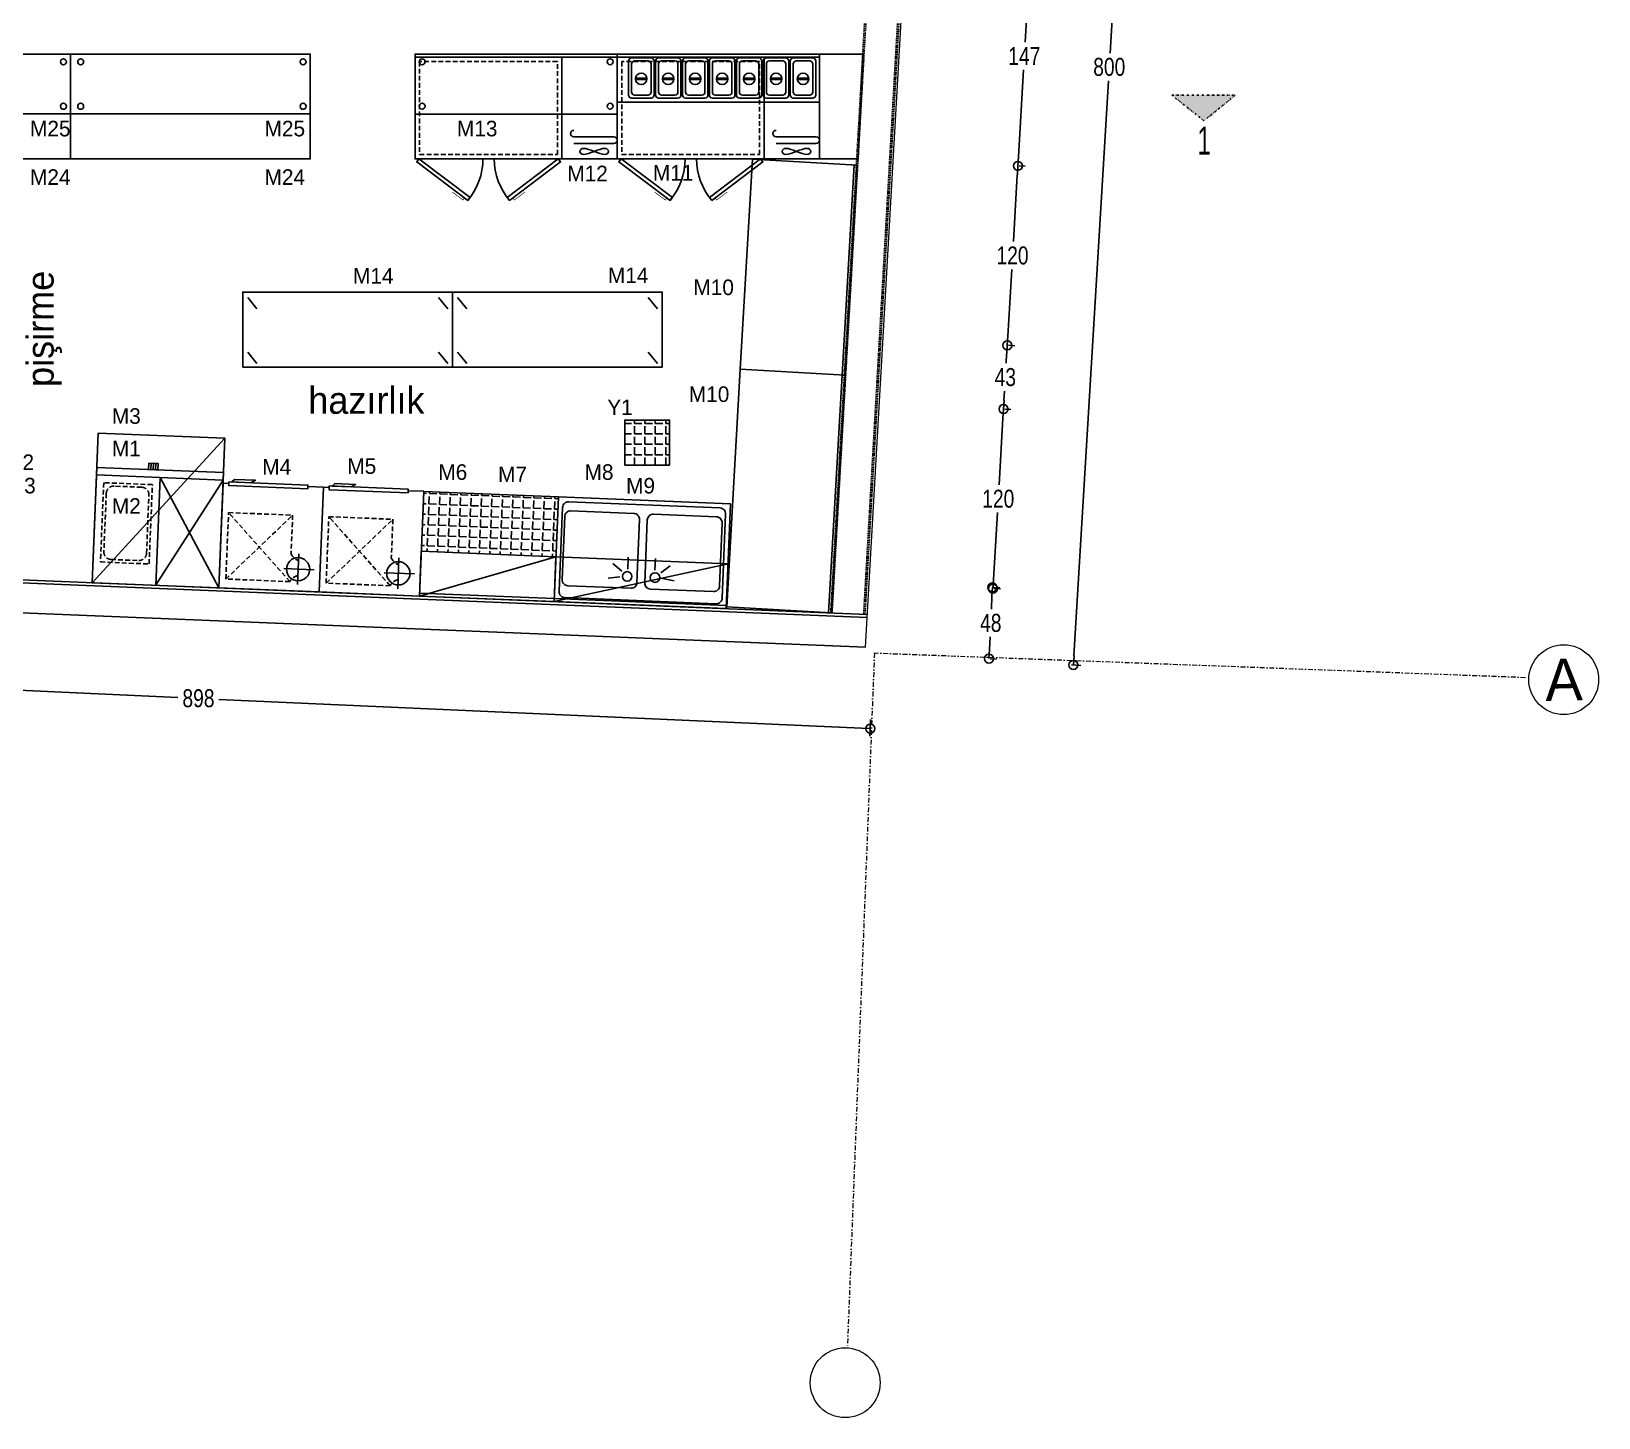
# Model space of a CAD drawing. Header units: millimetres. Extents: x 26282 to 30760, y 1404 to 4574.
# Drawn here: x 28615 to 29661, y 1404 to 2329 of the extents above; entities that cross this region are included whole.
import ezdxf
from ezdxf.enums import TextEntityAlignment as Align

# ---------------------------------------------------------------- set-up
doc = ezdxf.new("R2010")
doc.units = ezdxf.units.MM
doc.header["$LTSCALE"] = 0.25
doc.header["$PDMODE"] = 3
for name, pattern in [('DASHDOT', [25.4, 12.7, -6.35, 0, -6.35]), ('DASHED', [19.05, 12.7, -6.35]), ('DIVIDE', [1.25, 0.5, -0.25, 0, -0.25, 0, -0.25]), ('HIDDEN2', [4.7625, 3.175, -1.5875])]:
    doc.linetypes.add(name, pattern=pattern)
for name, color, linetype in [('002 Çizgi', 7, 'Continuous'), ('CIHAZ', 2, 'Continuous'), ('S2000-002 Çizgi', 7, 'Continuous'), ('SIVA (3RDF)', 181, 'Continuous')]:
    doc.layers.add(name, color=color, linetype=linetype)
for name, color, linetype, lineweight in [('AB-DUV', 4, 'Continuous', 50), ('AKS', 252, 'Continuous', 20), ('BB-OLCUdis', 135, 'Continuous', 20), ('DUVAR', 22, 'Continuous', 50), ('MERMER GOR (3RDF)', 123, 'Continuous', 13), ('MKAK4', 10, 'DASHDOT', 20), ('SECTION LINE (3RDF)', 40, 'DIVIDE', 25)]:
    doc.layers.add(name, color=color, linetype=linetype, lineweight=lineweight)
doc.styles.add('1-1-dim100', font='swissc.ttf', dxfattribs={"width": 0.75, "height": 25})
doc.styles.add('DR-ölçü', font='GOTHIC.TTF', dxfattribs={"width": 0.8})
doc.styles.get("Standard").update_dxf_attribs({"font": 'arial.ttf'})
doc.styles.add('TAKSİM', font='GOTHIC.TTF', dxfattribs={"height": 20})
doc.dimstyles.get("Standard").update_dxf_attribs({"dimtxt": 0.18, "dimasz": 0.18, "dimexe": 0.18, "dimexo": 0.0625, "dimgap": 0.09, "dimtad": 0, "dimtih": 1, "dimtoh": 1, "dimdec": 4, "dimzin": 0, "dimdsep": 46, "dimtxsty": 'Standard', "dimcen": 0.09, "dimadec": 0, "dimazin": 0, "dimtfac": 1, "dimtdec": 4, "dimtofl": 0, "dimtmove": 0, "dimatfit": 3, "dimfxl": 1, "dimtolj": 1, "dimtzin": 0, "dimarcsym": 0})

# ---------------------------------------------------------------- blocks, each defined once
blk = doc.blocks.new('_Origin')
at = {"color": 0, "linetype": 'ByBlock', "lineweight": -2}
blk.add_line((0, 0), (-1, 0), dxfattribs=at)
blk.add_circle((0, 0), 0.5, dxfattribs=at)
blk = doc.blocks.new('*D186')
at = {"layer": 'BB-OLCUdis', "color": 0, "lineweight": -2, "transparency": 16777216}
for p, q in [((28278.2, 1910.1), (28277.7, 1899.1)), ((28283.9, 1903.8), (28712.7, 1884.6)), ((29168.9, 1864.1), (28740.1, 1883.3)), ((29175.1, 1869.8), (29174.6, 1858.8))]:
    blk.add_line(p, q, dxfattribs=at)
at = {"layer": 'Defpoints', "color": 0, "transparency": 16777216}
for p in [(28280.2, 1954.5), (29177.1, 1914.3), (29174.9, 1863.8)]:
    blk.add_point(p, dxfattribs=at)
at = {"layer": 'BB-OLCUdis', "color": 0, "lineweight": -2, "transparency": 16777216, "xscale": 6, "yscale": 6, "zscale": 6}
for p, rotation in [((28277.9, 1904.1), 177.4307565167868), ((29174.9, 1863.8), 357.4307565167867)]:
    blk.add_blockref('_Origin', p, dxfattribs=dict(at, rotation=rotation))
at = {"layer": 'BB-OLCUdis', "color": 0, "transparency": 16777216, "insert": (28726.4, 1884), "char_height": 12, "attachment_point": 5, "style": 'DR-ölçü'}
blk.add_mtext('\\A1;898', dxfattribs=at)
blk = doc.blocks.new('_Dot')
at = {"color": 0, "linetype": 'ByBlock', "lineweight": -2}
blk.add_line((-0.5, 0), (-1, 0), dxfattribs=at)
at = {"color": 0, "linetype": 'ByBlock', "const_width": 0.5}
blk.add_lwpolyline([(-0.25, 0, 1), (0.25, 0, 1)], format="xyb", close=True, dxfattribs=at)
blk = doc.blocks.new('*D188')
at = {"layer": 'BB-OLCUdis', "color": 0, "lineweight": -2, "transparency": 16777216}
for p, q in [((29257.3, 1958), (29261.4, 1957.8)), ((29256.1, 1952.1), (29255.7, 1943.6)), ((29254.4, 1916.5), (29254.8, 1925)), ((29254.9, 1910.4), (29259.1, 1910.2))]:
    blk.add_line(p, q, dxfattribs=at)
at = {"layer": 'Defpoints', "color": 0, "transparency": 16777216}
for p in [(29180.1, 1961.9, 200), (29256.4, 1958.1), (29177.8, 1914.3, 200)]:
    blk.add_point(p, dxfattribs=at)
at = {"layer": 'BB-OLCUdis', "color": 0, "lineweight": -2, "transparency": 16777216, "xscale": 6, "yscale": 6, "zscale": 6}
for p, rotation in [((29256.4, 1958.1), 87.16790266608095), ((29254.1, 1910.5), 267.167902666081)]:
    blk.add_blockref('_Origin', p, dxfattribs=dict(at, rotation=rotation))
at = {"layer": 'BB-OLCUdis', "color": 0, "transparency": 16777216, "insert": (29255.3, 1934.3), "char_height": 12, "attachment_point": 5, "style": 'DR-ölçü'}
blk.add_mtext('\\A1;48', dxfattribs=at)
blk = doc.blocks.new('*D189')
at = {"layer": 'BB-OLCUdis', "color": 0, "lineweight": -2, "transparency": 16777216}
for p, q in [((29274.2, 2239.5), (29278.3, 2239.2)), ((29273, 2233.5), (29270.4, 2188.9)), ((29266.7, 2125.7), (29269.3, 2170.3)), ((29267.1, 2119.7), (29271.3, 2119.4))]:
    blk.add_line(p, q, dxfattribs=at)
at = {"layer": 'Defpoints', "color": 0, "transparency": 16777216}
for p in [(29197.1, 2244, 200), (29273.4, 2239.5), (29190, 2124.2, 200)]:
    blk.add_point(p, dxfattribs=at)
at = {"layer": 'BB-OLCUdis', "color": 0, "lineweight": -2, "transparency": 16777216}
for p, xscale, yscale, zscale, rotation in [((29273.4, 2239.5), 6.000000000000001, 6.000000000000001, 6.000000000000001, 86.62704492228328), ((29266.3, 2119.7), 5.999999999999999, 5.999999999999999, 5.999999999999999, 266.6270449222833)]:
    blk.add_blockref('_Origin', p, dxfattribs=dict(at, xscale=xscale, yscale=yscale, zscale=zscale, rotation=rotation))
at = {"layer": 'BB-OLCUdis', "color": 0, "transparency": 16777216, "insert": (29269.8, 2179.6), "char_height": 12, "attachment_point": 5, "style": 'DR-ölçü'}
blk.add_mtext('\\A1;120', dxfattribs=at)
blk = doc.blocks.new('*D190')
at = {"layer": 'BB-OLCUdis', "color": 0, "lineweight": -2, "transparency": 16777216}
for p, q in [((29282.8, 2386.1), (29287, 2385.8)), ((29281.6, 2380.1), (29278.2, 2322.1)), ((29273.7, 2245.5), (29277.1, 2303.5)), ((29274.2, 2239.5), (29278.3, 2239.2))]:
    blk.add_line(p, q, dxfattribs=at)
at = {"layer": 'Defpoints', "color": 0, "transparency": 16777216}
for p in [(29205.5, 2390.6, 200), (29282, 2386.1), (29197.1, 2244, 200)]:
    blk.add_point(p, dxfattribs=at)
at = {"layer": 'BB-OLCUdis', "color": 0, "lineweight": -2, "transparency": 16777216}
for p, xscale, yscale, zscale, rotation in [((29282, 2386.1), 6.000000000000001, 6.000000000000001, 6.000000000000001, 86.62704492228328), ((29273.4, 2239.5), 5.999999999999999, 5.999999999999999, 5.999999999999999, 266.6270449222833)]:
    blk.add_blockref('_Origin', p, dxfattribs=dict(at, xscale=xscale, yscale=yscale, zscale=zscale, rotation=rotation))
at = {"layer": 'BB-OLCUdis', "color": 0, "transparency": 16777216, "insert": (29277.7, 2312.8), "char_height": 12, "attachment_point": 5, "style": 'DR-ölçü'}
blk.add_mtext('\\A1;147', dxfattribs=at)
blk = doc.blocks.new('*D193')
at = {"layer": 'BB-OLCUdis', "color": 0, "lineweight": -2, "transparency": 16777216}
for p, q in [((29357.1, 2704.8), (29363.4, 2704.4)), ((29358, 2698.7), (29335, 2314.8)), ((29310.8, 1912.3), (29333.9, 2296.2)), ((29309.2, 1906.4), (29315.5, 1906))]:
    blk.add_line(p, q, dxfattribs=at)
at = {"layer": 'Defpoints', "color": 0, "transparency": 16777216}
for p in [(29225.5, 2712.7, 200), (29358.4, 2704.7), (29177.6, 1914.3, 200)]:
    blk.add_point(p, dxfattribs=at)
at = {"layer": 'BB-OLCUdis', "color": 0, "lineweight": -2, "transparency": 16777216, "xscale": 6, "yscale": 6, "zscale": 6}
for p, rotation in [((29358.4, 2704.7), 86.56592666609255), ((29310.5, 1906.3), 266.5659266660925)]:
    blk.add_blockref('_Origin', p, dxfattribs=dict(at, rotation=rotation))
at = {"layer": 'BB-OLCUdis', "color": 0, "transparency": 16777216, "insert": (29334.4, 2305.5), "char_height": 12, "attachment_point": 5, "style": 'DR-ölçü'}
blk.add_mtext('\\A1;800', dxfattribs=at)
blk = doc.blocks.new('*D194')
at = {"layer": 'BB-OLCUdis', "color": 0, "lineweight": -2, "transparency": 16777216}
for p, q in [((29265.9, 2113.7), (29265.6, 2107.7)), ((29267.1, 2119.7), (29271.3, 2119.4)), ((29264.1, 2083.1), (29264.5, 2089.1)), ((29264.6, 2077.1), (29268.8, 2076.8))]:
    blk.add_line(p, q, dxfattribs=at)
at = {"layer": 'Defpoints', "color": 0, "transparency": 16777216}
for p in [(29190, 2124.2, 200), (29266.3, 2119.7), (29187.5, 2081.6, 200)]:
    blk.add_point(p, dxfattribs=at)
at = {"layer": 'BB-OLCUdis', "color": 0, "lineweight": -2, "transparency": 16777216}
for p, xscale, yscale, zscale, rotation in [((29266.3, 2119.7), 6.000000000000001, 6.000000000000001, 6.000000000000001, 86.62704492228328), ((29263.8, 2077.1), 5.999999999999999, 5.999999999999999, 5.999999999999999, 266.6270449222833)]:
    blk.add_blockref('_Origin', p, dxfattribs=dict(at, xscale=xscale, yscale=yscale, zscale=zscale, rotation=rotation))
at = {"layer": 'BB-OLCUdis', "color": 0, "transparency": 16777216, "insert": (29265, 2098.4), "char_height": 12, "attachment_point": 5, "style": 'DR-ölçü'}
blk.add_mtext('\\A1;43', dxfattribs=at)
blk = doc.blocks.new('*D195')
at = {"layer": 'BB-OLCUdis', "color": 0, "lineweight": -2, "transparency": 16777216}
for p, q in [((29264.6, 2077.1), (29268.8, 2076.8)), ((29263.4, 2071.1), (29260.8, 2026.5)), ((29257.1, 1963.3), (29259.7, 2008)), ((29257.6, 1957.3), (29261.7, 1957))]:
    blk.add_line(p, q, dxfattribs=at)
at = {"layer": 'Defpoints', "color": 0, "transparency": 16777216}
for p in [(29187.5, 2081.6, 200), (29263.8, 2077.1), (29180.1, 1961.9, 200)]:
    blk.add_point(p, dxfattribs=at)
at = {"layer": 'BB-OLCUdis', "color": 0, "lineweight": -2, "transparency": 16777216}
for p, xscale, yscale, zscale, rotation in [((29263.8, 2077.1), 6.000000000000001, 6.000000000000001, 6.000000000000001, 86.62704492228328), ((29256.7, 1957.3), 5.999999999999999, 5.999999999999999, 5.999999999999999, 266.6270449222833)]:
    blk.add_blockref('_Origin', p, dxfattribs=dict(at, xscale=xscale, yscale=yscale, zscale=zscale, rotation=rotation))
at = {"layer": 'BB-OLCUdis', "color": 0, "transparency": 16777216, "insert": (29260.3, 2017.2), "char_height": 12, "attachment_point": 5, "style": 'DR-ölçü'}
blk.add_mtext('\\A1;120', dxfattribs=at)
blk = doc.blocks.new('A$C5C8959E4')
at = {"layer": 'SECTION LINE (3RDF)', "ltscale": 25}
h = blk.add_hatch(color=256, dxfattribs=at)
h.dxf.hatch_style = 1
h.paths.add_polyline_path([(31.2, 0), (27.2, 26.6), (0, 28.4)])
at = {"layer": 'SECTION LINE (3RDF)', "ltscale": 10}
blk.add_lwpolyline([(31.2, 0), (27.2, 26.6), (0, 28.4)], close=True, dxfattribs=at)
blk = doc.blocks.new('A$C5B5611F4')
at = {"layer": 'CIHAZ', "color": 1}
for p, q in [((14.7, 68.5), (14.7, 47.9)), ((24.1, 58.2), (4, 58.2))]:
    blk.add_line(p, q, dxfattribs=at)
at = {"layer": 'CIHAZ', "color": 5, "linetype": 'DASHED'}
for p, q in [((19.8, 66.7), (62.6, 22.3)), ((62.6, 66.7), (19.8, 22.3))]:
    blk.add_line(p, q, dxfattribs=at)
at = {"layer": 'CIHAZ', "color": 5}
for points in [[(63.2, 1.8), (10.4, 1.8), (10.4, 4.3), (63.2, 4.3)], [(61.2, 1.8), (48.6, 1.8), (45.6, 0), (59.6, 0)]]:
    blk.add_lwpolyline(points, close=True, dxfattribs=at)
at = {"layer": 'CIHAZ', "color": 1}
blk.add_circle((14.7, 58.2), 7.76, dxfattribs=at)
at = {"layer": 'S2000-002 Çizgi', "linetype": 'DASHED'}
for p, q in [((19.8, 66.7), (62.6, 66.7)), ((62.6, 66.7), (62.6, 22.3)), ((19.8, 22.3), (19.8, 48.1)), ((62.6, 22.3), (19.8, 22.3))]:
    blk.add_line(p, q, dxfattribs=at)
at = {"layer": 'S2000-002 Çizgi'}
blk.add_lwpolyline([(10.4, 2.8), (0, 2.8), (0, 72.8), (67, 72.8), (67, 2.8), (63.2, 2.8)], dxfattribs=at)
at = {"layer": 'S2000-002 Çizgi', "linetype": 'DASHED'}
for centre, radius, start, end in [((11.6, 71.2), 9.4, 291.2079, 330.9566), ((11, 43), 10.2, 29.6907, 66.7752)]:
    blk.add_arc(centre, radius, start, end, dxfattribs=at)
blk = doc.blocks.new('A$C01E77913')
at = {"layer": 'S2000-002 Çizgi'}
for points in [[(2, 26.8), (15, 26.8, -0.414214), (17, 24.8), (17, 2, -0.414214), (15, 0), (2, 0, -0.414214), (0, 2), (0, 24.8, -0.414214)], [(4, 24.8), (13, 24.8, -0.414214), (15, 22.8), (15, 4, -0.414214), (13, 2), (4, 2, -0.414214), (2, 4), (2, 22.8, -0.414214)]]:
    blk.add_lwpolyline(points, format="xyb", close=True, dxfattribs=at)
blk.add_lwpolyline([(4.7, 14.3), (12.2, 14.3), (12.2, 13.5), (4.7, 13.5)], close=True, dxfattribs=at)
blk.add_circle((8.5, 13.9), 3.82, dxfattribs=at)
blk = doc.blocks.new('A$C3596506F')
at = {"layer": '002 Çizgi', "color": 7}
for p, q in [((31, 127.7), (30.8, 126.6)), ((30.8, 126.6), (31, 125.1)), ((31.5, 128.5), (31, 127.7)), ((32.1, 129), (31.5, 128.5)), ((32.8, 129.2), (32.1, 129)), ((33.6, 129), (32.8, 129.2)), ((34.2, 128.5), (33.6, 129)), ((34.7, 127.7), (34.2, 128.5)), ((34.8, 126.6), (34.7, 127.7)), ((34.7, 125.1), (34.8, 126.6)), ((38.2, 106), (38.2, 132.7)), ((42.5, 132.7), (42.5, 106)), ((95.8, 135), (95.8, 0)), ((31, 125.1), (31.5, 123.4)), ((31, 114.1), (31.5, 115.8)), ((31.5, 123.4), (32.1, 121.5)), ((31.5, 115.8), (32.1, 117.6)), ((32.1, 121.5), (32.8, 119.6)), ((32.1, 117.6), (32.8, 119.6)), ((32.8, 119.6), (33.6, 121.5)), ((32.8, 119.6), (33.6, 117.6)), ((33.6, 121.5), (34.2, 123.4)), ((33.6, 117.6), (34.2, 115.8)), ((34.2, 123.4), (34.7, 125.1)), ((34.2, 115.8), (34.7, 114.1)), ((30.8, 112.6), (31, 114.1)), ((31, 111.5), (30.8, 112.6)), ((31.5, 110.7), (31, 111.5)), ((32.1, 110.2), (31.5, 110.7)), ((32.8, 110), (32.1, 110.2)), ((33.6, 110.2), (32.8, 110)), ((34.2, 110.7), (33.6, 110.2)), ((34.7, 111.5), (34.2, 110.7)), ((34.7, 114.1), (34.8, 112.6)), ((34.8, 112.6), (34.7, 111.5))]:
    blk.add_line(p, q, dxfattribs=at)
for points in [[(27.8, 135), (97.8, 135), (97.8, 0), (27.8, 0)], [(65.8, 0), (65.8, 135), (97.8, 135), (97.8, 0)], [(0, 63), (25.8, 97.1), (27.8, 95.6), (2, 61.5)], [(0, 35.2), (25.8, 1.1), (27.8, 2.6), (2, 36.8)]]:
    blk.add_lwpolyline(points, close=True, dxfattribs=at)
blk.add_lwpolyline([(95.8, 98), (27.8, 98)], dxfattribs=at)
at = {"layer": '002 Çizgi', "color": 7, "linetype": 'DASHED'}
blk.add_lwpolyline([(92.8, 95), (92.8, 3), (30.8, 3), (30.8, 95)], close=True, dxfattribs=at)
at = {"layer": '002 Çizgi', "color": 7, "const_width": 0.428}
for points in [[(1.7, 65.3), (0.4, 66.3), (4.6, 71.9), (5.7, 73.4)], [(1.7, 33), (0.4, 32), (4.6, 26.3), (5.7, 24.9)]]:
    blk.add_lwpolyline(points, dxfattribs=at)
at = {"layer": '002 Çizgi', "color": 7}
for centre, radius, start, end in [((40.3, 132.7), 2.17, 0, 180), ((44.7, 106), 2.17, 180, 0), ((27.8, 95.6), 42.7, 229.4908, 270), ((27.8, 2.6), 42.7, 90, 130.5092)]:
    blk.add_arc(centre, radius, start, end, dxfattribs=at)
at = {"layer": '002 Çizgi', "color": 7, "rotation": 90}
for p in [(95.2, 115.5), (95.2, 97.5), (95.2, 79.5), (95.2, 61.5), (95.2, 43.5), (95.2, 25.5), (95.2, 7.5)]:
    blk.add_blockref('A$C01E77913', p, dxfattribs=at)
blk = doc.blocks.new('A$C493F58BE')
at = {"layer": 'S2000-002 Çizgi'}
for p, q in [((40, 115), (70, 0)), ((47.9, 70.3), (42.9, 76.4)), ((51.7, 71.6), (52.9, 79.4)), ((46.3, 66.4), (38.4, 66.4)), ((46.3, 48.2), (38.4, 48.2)), ((47.9, 44.3), (42.9, 38.2)), ((51.7, 43.1), (52.9, 35.3))]:
    blk.add_line(p, q, dxfattribs=at)
for points in [[(0, 115), (0, 0), (70, 0), (70, 115)], [(40, 0), (70, 0), (70, 115), (40, 115)], [(68, 115), (68, 0), (70, 0), (70, 115)]]:
    blk.add_lwpolyline(points, close=True, dxfattribs=at)
for points in [[(3, 108), (3, 7, 0.414214), (7, 3), (63, 3, 0.414214), (67, 7), (67, 108, 0.414214), (63, 112), (7, 112, 0.414214)], [(9, 105.9), (9, 63.9, 0.414214), (13, 59.9), (55, 59.9, 0.414214), (59, 63.9), (59, 105.9, 0.414214), (55, 109.9), (13, 109.9, 0.414214)], [(9, 50.7), (9, 8.7, 0.414214), (13, 4.7), (55, 4.7, 0.414214), (59, 8.7), (59, 50.7, 0.414214), (55, 54.7), (13, 54.7, 0.414214)]]:
    blk.add_lwpolyline(points, format="xyb", close=True, dxfattribs=at)
for centre in [(51.2, 66.6), (51.2, 48)]:
    blk.add_circle(centre, 3.19, dxfattribs=at)
blk = doc.blocks.new('A$C6B106424')
at = {"layer": 'S2000-002 Çizgi'}
h = blk.add_hatch(dxfattribs=at)
h.set_pattern_fill('LINE', color=256, scale=0.5, angle=90, style=0)
h.set_pattern_definition([(90, (-1215.703, -3768.8105), (-1.5875, 1e-16), [])])
h.paths.add_polyline_path([(50.1, 4.3), (43.9, 4.3), (43.9, 0), (50.1, 0)])
for p, q in [((0, 9.3), (42.4, 81.4)), ((0, 81.4), (42.2, 9.3)), ((42.2, 81.4), (42.2, 9.3)), ((0, 9.3), (84.7, 9.3))]:
    blk.add_line(p, q, dxfattribs=at)
for points in [[(0, 4.3), (84.7, 4.3), (84.7, 81.4), (0, 81.4)], [(50.1, 0), (43.9, 0), (43.9, 4.3), (50.1, 4.3)]]:
    blk.add_lwpolyline(points, close=True, dxfattribs=at)
at = {"layer": 'S2000-002 Çizgi', "linetype": 'DASHED'}
blk.add_lwpolyline([(47.2, 67.3), (47.2, 14.3), (79.7, 14.3), (79.7, 67.3)], close=True, dxfattribs=at)
blk.add_lwpolyline([(49.2, 60.3), (49.2, 21.3, 0.414214), (54.2, 16.3), (72.7, 16.3, 0.414214), (77.7, 21.3), (77.7, 60.3, 0.414214), (72.7, 65.3), (54.2, 65.3, 0.414214)], format="xyb", close=True, dxfattribs=at)
blk = doc.blocks.new('A$C6D360DA6')
at = {"layer": '002 Çizgi', "color": 7}
for p, q in [((135, 95.8), (0, 95.8)), ((132.7, 42.5), (106, 42.5)), ((106, 38.2), (132.7, 38.2)), ((110.2, 33.6), (110, 32.8)), ((110, 32.8), (110.2, 32.1)), ((110.7, 34.2), (110.2, 33.6)), ((110.2, 32.1), (110.7, 31.5)), ((111.5, 34.7), (110.7, 34.2)), ((110.7, 31.5), (111.5, 31)), ((112.6, 34.8), (111.5, 34.7)), ((114.1, 34.7), (112.6, 34.8)), ((115.8, 34.2), (114.1, 34.7)), ((114.1, 31), (115.8, 31.5)), ((117.6, 33.6), (115.8, 34.2)), ((115.8, 31.5), (117.6, 32.1)), ((119.6, 32.8), (117.6, 33.6)), ((117.6, 32.1), (119.6, 32.8)), ((119.6, 32.8), (121.5, 33.6)), ((121.5, 32.1), (119.6, 32.8)), ((121.5, 33.6), (123.4, 34.2)), ((123.4, 31.5), (121.5, 32.1)), ((123.4, 34.2), (125.1, 34.7)), ((125.1, 31), (123.4, 31.5)), ((125.1, 34.7), (126.6, 34.8)), ((126.6, 34.8), (127.7, 34.7)), ((127.7, 34.7), (128.5, 34.2)), ((128.5, 31.5), (127.7, 31)), ((128.5, 34.2), (129, 33.6)), ((129, 32.1), (128.5, 31.5)), ((129, 33.6), (129.2, 32.8)), ((129.2, 32.8), (129, 32.1)), ((111.5, 31), (112.6, 30.8)), ((112.6, 30.8), (114.1, 31)), ((126.6, 30.8), (125.1, 31)), ((127.7, 31), (126.6, 30.8))]:
    blk.add_line(p, q, dxfattribs=at)
for points in [[(135, 27.8), (135, 97.8), (0, 97.8), (0, 27.8)], [(35.2, 0), (1.1, 25.8), (2.6, 27.8), (36.8, 2)], [(63, 0), (97.1, 25.8), (95.6, 27.8), (61.5, 2)]]:
    blk.add_lwpolyline(points, close=True, dxfattribs=at)
blk.add_lwpolyline([(98, 95.8), (98, 27.8)], dxfattribs=at)
at = {"layer": '002 Çizgi', "color": 7, "linetype": 'DASHED'}
blk.add_lwpolyline([(95, 92.8), (3, 92.8), (3, 30.8), (95, 30.8)], close=True, dxfattribs=at)
at = {"layer": '002 Çizgi', "color": 7, "const_width": 0.428}
for points in [[(33, 1.7), (32, 0.4), (26.3, 4.6), (24.9, 5.7)], [(65.3, 1.7), (66.3, 0.4), (71.9, 4.6), (73.4, 5.7)]]:
    blk.add_lwpolyline(points, dxfattribs=at)
at = {"layer": '002 Çizgi', "color": 7}
for centre, radius, start, end in [((106, 44.7), 2.17, 90, 270), ((132.7, 40.3), 2.17, 270, 90), ((2.6, 27.8), 42.7, 319.4908, 0), ((95.6, 27.8), 42.7, 180, 220.5092)]:
    blk.add_arc(centre, radius, start, end, dxfattribs=at)
at = {"layer": 'S2000-002 Çizgi'}
blk.add_lwpolyline([(135, 97.8), (135, 57.8), (0, 57.8), (0, 97.8)], close=True, dxfattribs=at)
for centre in [(4.7, 92.7), (130.2, 92.7), (4.7, 63), (130.2, 63)]:
    blk.add_circle(centre, 1.97, dxfattribs=at)

msp = doc.modelspace()

# ---------------------------------------------------------------- hatches: boundary and pattern name
at = {"ltscale": 0.25}
h = msp.add_hatch(dxfattribs=at)
h.set_pattern_fill('ANGLE', color=256)
h.set_pattern_definition([(0, (29.613, 0), (0, 6.985), [5.08, -1.905]), (90, (29.613, 0), (-6.985, 4e-16), [5.08, -1.905])])
h.paths.add_polyline_path([(29040.913, 2069.778), (29010.913, 2069.778), (29010.913, 2039.778), (29040.913, 2039.778)])
h = msp.add_hatch()
h.set_pattern_fill('ANGLE', color=256, angle=-2.342331)
h.set_pattern_definition([(357.65767, (21570.463, -1168.6786), (0.285477, 6.979164), [5.08, -1.905]), (87.65767, (21570.463, -1168.6786), (-6.979164, 0.285477), [5.08, -1.905])])
h.paths.add_polyline_path([(28875.14, 1982.225), (28965.064, 1978.546), (28966.699, 2018.513), (28876.774, 2022.191)])

# ---------------------------------------------------------------- linework, layer by layer
for p, q in [((28759.358, 2151.594), (28765.438, 2144.099)), ((28886.695, 2151.594), (28892.774, 2144.099)), ((28899.358, 2151.594), (28905.438, 2144.099)), ((29026.695, 2151.594), (29032.774, 2144.099)), ((28759.358, 2115.083), (28765.438, 2107.588)), ((28886.695, 2115.083), (28892.774, 2107.588)), ((28899.358, 2115.083), (28905.438, 2107.588)), ((29026.695, 2115.083), (29032.774, 2107.588)), ((28655.396, 1961.188, 5.126), (28744.097, 2057.671, 5.126))]:
    msp.add_line(p, q, dxfattribs=at)
msp.add_line((28965.064, 1978.546, 5.126), (28873.913, 1952.25, 5.126))
for points, elevation in [([(29140.987, 2314.124), (29140.987, 2244.124), (29166.75, 2244.124), (29170.135, 2314.124)], -5.126), ([(28655.396, 1961.188), (28740.01, 1957.755), (28744.097, 2057.671), (28659.483, 2061.104)], 5.126)]:
    msp.add_lwpolyline(points, close=True, dxfattribs=dict(at, elevation=elevation))
at = {"elevation": 5.126}
for points in [[(29088.11, 2103.74), (29096.145, 2244.049), (29166.031, 2240.046), (29157.996, 2099.738)], [(29155.999, 2099.853), (29164.034, 2240.161), (29166.031, 2240.046), (29157.996, 2099.738)], [(29079.02, 1944.998), (29088.11, 2103.74), (29157.996, 2099.738), (29148.905, 1940.996)], [(29146.908, 1941.11), (29155.999, 2099.853), (29157.996, 2099.738), (29148.905, 1940.996)], [(28876.774, 2022.191), (28873.913, 1952.25), (28963.838, 1948.571), (28966.699, 2018.513)], [(28873.913, 1952.25), (28963.838, 1948.571), (28965.064, 1978.546), (28875.14, 1982.225)], [(28873.995, 1954.248), (28873.913, 1952.25), (28963.838, 1948.571), (28963.92, 1950.57)]]:
    msp.add_lwpolyline(points, close=True, dxfattribs=at)
at = {"ltscale": 0.25}
for points in [[(28755.997, 2105.179), (28895.997, 2105.179), (28895.997, 2155.179), (28755.997, 2155.179)], [(28895.997, 2105.179), (29035.997, 2105.179), (29035.997, 2155.179), (28895.997, 2155.179)], [(29010.913, 2039.778), (29040.913, 2039.778), (29040.913, 2069.778), (29010.913, 2069.778)]]:
    msp.add_lwpolyline(points, close=True, dxfattribs=at)
at = {"layer": 'AB-DUV', "linetype": 'HIDDEN2'}
for p, q in [((29148.905, 1940.996, 5.126), (29192.846, 2708.289, 5.126)), ((29170.89, 1940.097, 5.126), (29214.882, 2708.289, 5.126))]:
    msp.add_line(p, q, dxfattribs=at)
at = {"layer": 'AKS', "ltscale": 0.01}
for centre in [(29637.775, 1896.47), (29637.775, 1896.47), (29158.109, 1427.084), (29158.109, 1427.084)]:
    msp.add_circle(centre, 23.314, dxfattribs=at)
at = {"layer": 'DUVAR', "lineweight": -2, "ltscale": 100}
for p, q in [((28280.169, 1974.529), (29172.774, 1938.018)), ((28278.581, 1954.546), (29171.631, 1918.054))]:
    msp.add_line(p, q, dxfattribs=at)
at = {"layer": 'MERMER GOR (3RDF)'}
msp.add_line((29171.631, 1918.054, 5.126), (29216.885, 2708.289, 5.126), dxfattribs=at)
at = {"layer": 'MKAK4', "lineweight": 0}
for p, q in [((29177.629, 1914.279), (29159.565, 1450.353)), ((29177.13, 1914.298), (29614.507, 1897.926))]:
    msp.add_line(p, q, dxfattribs=at)
at = {"layer": 'S2000-002 Çizgi', "elevation": -5.126}
for points in [[(28640.987, 2314.124), (28640.987, 2244.124), (28480.987, 2244.124), (28480.987, 2314.124)], [(28480.987, 2314.124), (28480.987, 2274.124), (28640.987, 2274.124), (28640.987, 2314.124)], [(28800.987, 2314.124), (28800.987, 2244.124), (28640.987, 2244.124), (28640.987, 2314.124)], [(28640.987, 2314.124), (28640.987, 2274.124), (28800.987, 2274.124), (28800.987, 2314.124)]]:
    msp.add_lwpolyline(points, close=True, dxfattribs=at)
at = {"layer": 'S2000-002 Çizgi'}
for centre in [(28636.234, 2308.983, -5.126), (28647.739, 2308.983, -5.126), (28796.234, 2308.983, -5.126), (28636.234, 2279.264, -5.126), (28647.739, 2279.264, -5.126), (28796.234, 2279.264, -5.126)]:
    msp.add_circle(centre, 1.973, dxfattribs=at)
at = {"layer": 'SIVA (3RDF)', "ltscale": 0.25}
msp.add_line((28282.376, 1976.441), (29172.888, 1940.015), dxfattribs=at)

# ---------------------------------------------------------------- block references
at = {"ltscale": 0.25}
msp.add_blockref('A$C6D360DA6', (28870.987, 2216.308, -5.126), dxfattribs=at)
at = {"xscale": -1, "rotation": 270}
msp.add_blockref('A$C3596506F', (29005.987, 2216.308, -5.126), dxfattribs=at)
at = {"rotation": 267.6576687961815}
msp.add_blockref('A$C493F58BE', (28966.699, 2018.513, 5.126), dxfattribs=at)
at = {"layer": 'S2000-002 Çizgi'}
for name, p, rotation in [('A$C6B106424', (28743.35, 2039.013, 5.126), 177.6576687961814), ('A$C5B5611F4', (28809.945, 2027.741, 5.126), 177.6576687961815), ('A$C5B5611F4', (28876.889, 2025.003, 5.126), 177.6576687961815)]:
    msp.add_blockref(name, p, dxfattribs=dict(at, rotation=rotation))
at = {"layer": 'SECTION LINE (3RDF)', "ltscale": 10, "xscale": -1, "rotation": 137.6872618347402}
msp.add_blockref('A$C5C8959E4', (29395.386, 2307.585), dxfattribs=at)

# ---------------------------------------------------------------- texts
at = {"style": 'TAKSİM'}
for s, height, p in [('M25', 10.4, (28613.943, 2259.18)), ('M25', 10.4, (28770.515, 2259.18)), ('M13', 10.4, (28898.925, 2259.205)), ('M12', 10.4, (28972.593, 2229.204)), ('M11', 10.4, (29029.749, 2229.684)), ('M24', 10.4, (28613.943, 2226.809)), ('M24', 10.4, (28770.515, 2226.809)), ('M14', 10.4, (28829.543, 2160.819)), ('M14', 10.4, (28999.718, 2161.198)), ('M10', 10.4, (29056.768, 2153.227)), ('hazırlık', 18, (28799.699, 2073.967)), ('Y1', 10.4, (28999.289, 2073.093)), ('M10', 10.4, (29053.729, 2081.864)), ('M3', 10.4, (28668.579, 2067.272)), ('M1', 10.4, (28668.579, 2045.607)), ('M22', 10.4, (28589.607, 2036.432)), ('M4', 10.4, (28768.966, 2033.362)), ('M5', 10.4, (28825.758, 2033.833)), ('M6', 10.4, (28886.521, 2029.86)), ('M8', 10.4, (28984.144, 2029.86)), ('M23', 10.4, (28590.721, 2020.837)), ('M7', 10.4, (28926.406, 2028.342)), ('M9', 10.4, (29011.874, 2020.75)), ('M2', 10.4, (28668.579, 2007.223))]:
    msp.add_text(s, height=height, dxfattribs=at).set_placement(p)
msp.add_text('pişirme', height=18, rotation=90, dxfattribs=at).set_placement((28629.711, 2091.882, -5.126))
at = {"layer": 'AKS', "style": 'DR-ölçü'}
msp.add_text('A', height=28, rotation=1.504255, dxfattribs=at).set_placement((29637.775, 1896.47), align=Align.MIDDLE_CENTER)
at = {"layer": 'SECTION LINE (3RDF)', "ltscale": 10, "style": '1-1-dim100', "width": 0.75}
msp.add_text('1', height=18.75, rotation=359.955931, dxfattribs=at).set_placement((29393.281, 2247.011))

# ---------------------------------------------------------------- dimensions: what is measured, and where the dimension line sits
at = {"layer": 'BB-OLCUdis'}
for p1, p2, distance, override, picture, middle in [((29177.629, 1914.269), (29225.538, 2712.656), -133.088, {"dimtxt": 12, "dimasz": 6, "dimexe": 5, "dimexo": 8, "dimgap": 3, "dimdec": 0, "dimzin": 12, "dimtxsty": 'DR-ölçü', "dimblk": 'Origin', "dimcen": 15, "dimdle": 12, "dimadec": 2, "dimazin": 2, "dimtm": 1e-09, "dimtdec": 0, "dimtofl": 1, "dimldrblk": 'Dot', "dimfxl": 6, "dimfxlon": 1}, '*D193', (29334.432, 2305.491, -200)), ((29177.751, 1914.263), (29180.105, 1961.854), -76.416, {"dimtxt": 12, "dimasz": 6, "dimexe": 5, "dimexo": 8, "dimgap": 3, "dimdec": 0, "dimzin": 12, "dimtxsty": 'DR-ölçü', "dimblk": 'Origin', "dimcen": 15, "dimdle": 12, "dimadec": 2, "dimazin": 2, "dimtm": 1e-09, "dimtdec": 0, "dimtofl": 1, "dimldrblk": 'Dot', "dimfxl": 6, "dimfxlon": 1}, '*D188', (29255.251, 1934.283, -200)), ((28280.17, 1954.546), (29177.13, 1914.298), -50.516, {"dimscale": 1, "dimtxt": 12, "dimasz": 6, "dimexe": 5, "dimexo": 8, "dimgap": 3, "dimdec": 0, "dimzin": 12, "dimtxsty": 'DR-ölçü', "dimblk": 'Origin', "dimsah": 0, "dimcen": 15, "dimdle": 12, "dimclrt": 0, "dimadec": 2, "dimazin": 2, "dimtm": 1e-09, "dimtdec": 0, "dimtofl": 1, "dimldrblk": 'Dot', "dimfxl": 6, "dimfxlon": 1, "dimtzin": 0}, '*D186', (28726.386, 1883.956))]:
    dim = msp.add_aligned_dim(p1=p1, p2=p2, distance=distance, dimstyle='Standard', override=override, dxfattribs=at)
    dim.commit()
    dim.dimension.update_dxf_attribs({"geometry": picture, "text_midpoint": middle})
for base, p1, p2, picture, middle in [((29281.999, 2386.127, -200), (29197.051, 2244.008), (29205.46, 2390.638), '*D190', (29277.678, 2312.819, -200)), ((29273.358, 2239.511, -200), (29189.991, 2124.216), (29197.051, 2244.008), '*D189', (29269.828, 2179.615, -200)), ((29266.298, 2119.719, -200), (29187.481, 2081.628), (29189.991, 2124.216), '*D194', (29265.043, 2098.424, -200)), ((29263.788, 2077.13, -200), (29180.105, 1961.854), (29187.481, 2081.628), '*D195', (29260.257, 2017.234, -200))]:
    dim = msp.add_linear_dim(base=base, p1=p1, p2=p2, angle=266.627045, dimstyle='Standard', override={"dimtxt": 12, "dimasz": 6, "dimexe": 5, "dimexo": 8, "dimgap": 3, "dimdec": 0, "dimzin": 12, "dimtxsty": 'DR-ölçü', "dimblk": 'Origin', "dimcen": 15, "dimdle": 12, "dimadec": 2, "dimazin": 2, "dimtm": 1e-09, "dimtdec": 0, "dimtofl": 1, "dimldrblk": 'Dot', "dimfxl": 6, "dimfxlon": 1}, dxfattribs=at)
    dim.commit()
    dim.dimension.update_dxf_attribs({"geometry": picture, "text_midpoint": middle})

doc.saveas('drawing.dxf')
